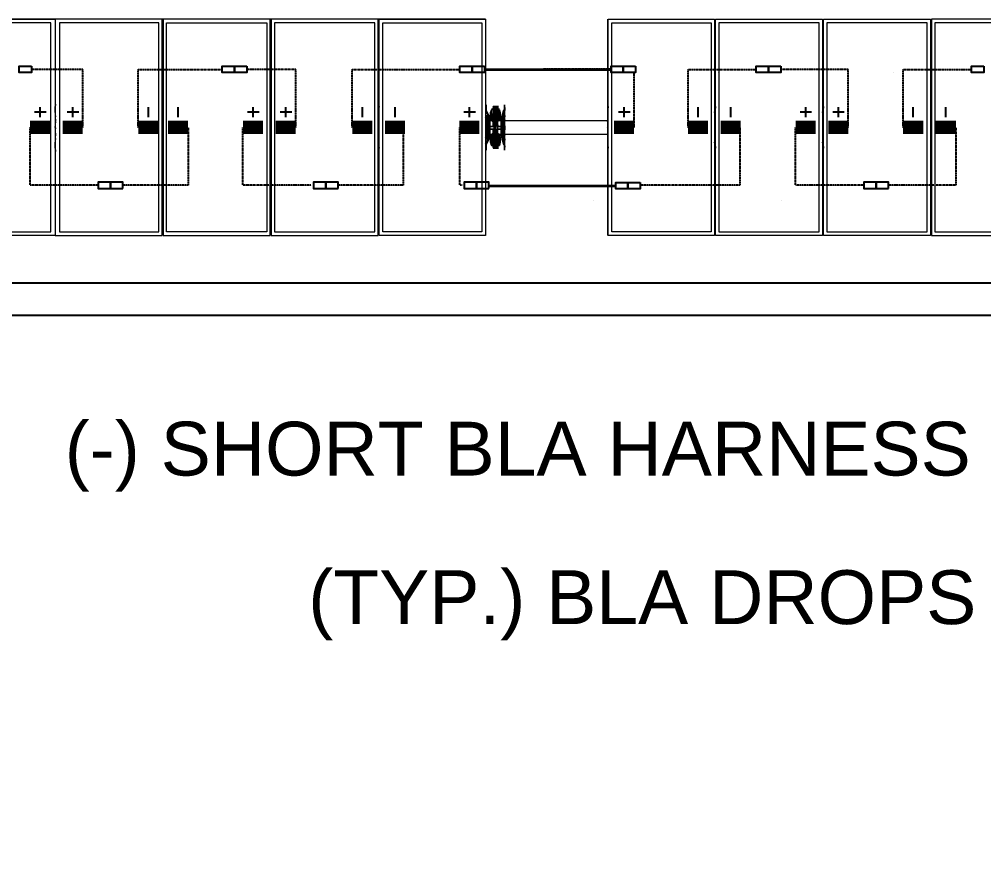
# Model space of a CAD drawing. Header units: feet. Extents: x -327 to 55127, y -297 to 4121.
# Drawn here: x 5637.7 to 5996.3, y 3419.9 to 3738.1 of the extents above; entities that cross this region are included whole.
import ezdxf
from ezdxf import colors
from ezdxf.entities.mleader import LeaderData, LeaderLine
from ezdxf.enums import TextEntityAlignment as Align
from ezdxf.lldxf.tags import DXFTag
from ezdxf.math import Vec2, Vec3

# ---------------------------------------------------------------- set-up
doc = ezdxf.new("R2018")
doc.units = ezdxf.units.FT
doc.header["$MEASUREMENT"] = 0
doc.linetypes.add('HIDDEN', pattern=[0.375, 0.25, -0.125])
for name, color, linetype in [('E-DC HARNESS-NEG', 170, 'DC HARNESS CABLE'), ('E-DC HARNESS-POS', 10, 'DC HARNESS CABLE'), ('E-HARN-COMP', 8, 'Continuous'), ('E-TRNK-CABL-NEG', 6, 'HIDDEN'), ('E-TRUNK-CABLE-POS', 6, 'HIDDEN'), ('G-ANNO-TEXT', 1, 'Continuous'), ('Polarity-Text', 7, 'Continuous')]:
    doc.layers.add(name, color=color, linetype=linetype)
doc.styles.add('NEI-A', font='arial.ttf')
doc.styles.get("Standard").update_dxf_attribs({"font": 'arial.ttf'})
tags = doc.linetypes.add('DC HARNESS CABLE', pattern='A,0.5,-0.2,["DH",Standard,S=0.1,R=0,X=-0.1,Y=-0.05],-0.2', length=0.9).pattern_tags.tags
tags[6] = DXFTag(74, 10)

# ---------------------------------------------------------------- blocks, each defined once
blk = doc.blocks.new('A$C47dfd34d')
at = {"lineweight": 5}
for points in [[(8.1263, 0.4133), (6.0664, 0.4133)], [(8.3597, 0.4133), (8.3597, 0)], [(7.303, 0.235), (7.303, 0.2467), (7.303, 0.2433)], [(7.508, 0.235), (7.5097, 0.2467), (7.5097, 0.2433)], [(7.7147, 0.235), (7.7164, 0.2467), (7.7164, 0.2433)], [(7.9213, 0.2467), (7.9213, 0.2433)], [(7.923, 0.2467), (7.9213, 0.235)], [(8.1297, 0.22), (8.1297, 0.2217), (8.1313, 0.2217), (8.1297, 0.2217), (8.1297, 0.22), (8.1313, 0.2183), (8.1313, 0.22), (8.133, 0.22), (8.133, 0.2217), (8.1313, 0.2217), (8.133, 0.2217), (8.1313, 0.2217), (8.1297, 0.2217), (8.1313, 0.2217), (8.133, 0.2217), (8.133, 0.22), (8.133, 0.2183), (8.133, 0.1933), (8.133, 0.2183), (8.133, 0.22), (8.1313, 0.22), (8.133, 0.22), (8.1313, 0.22), (8.133, 0.22), (8.1313, 0.22), (8.133, 0.22), (8.1313, 0.22), (8.133, 0.22), (8.1313, 0.22), (8.133, 0.22), (8.133, 0.2217), (8.133, 0.225), (8.1347, 0.225), (8.133, 0.2283), (8.133, 0.23), (8.133, 0.2283), (8.1313, 0.2283), (8.133, 0.2283), (8.133, 0.23), (8.128, 0.24), (8.1263, 0.24), (8.128, 0.24), (8.128, 0.2433), (8.128, 0.25), (8.1263, 0.25), (8.128, 0.25), (8.128, 0.2433), (8.128, 0.24), (8.128, 0.2383), (8.1263, 0.2383), (8.1313, 0.2283), (8.133, 0.225), (8.1297, 0.225), (8.1297, 0.2233), (8.1297, 0.2217), (8.1297, 0.2233), (8.128, 0.2233), (8.128, 0.225), (8.128, 0.2233), (8.128, 0.1883), (8.1297, 0.1883), (8.1297, 0.1867), (8.1297, 0.1883), (8.128, 0.1883), (8.1263, 0.1867), (8.128, 0.1883), (8.1297, 0.1883), (8.1297, 0.19), (8.1313, 0.19), (8.133, 0.1917), (8.133, 0.1933), (8.1313, 0.1933), (8.1297, 0.1933), (8.1297, 0.1917), (8.1297, 0.1933), (8.1297, 0.1917), (8.1297, 0.19), (8.1313, 0.19), (8.1297, 0.19), (8.1297, 0.1917), (8.1297, 0.19), (8.1313, 0.19), (8.133, 0.19), (8.133, 0.1883), (8.133, 0.19)], [(8.1263, 0.2433), (8.128, 0.2433), (8.1263, 0.2433)], [(8.1263, 0.2433), (8.128, 0.2433), (8.1263, 0.2433)], [(8.128, 0.24), (8.128, 0.24)], [(8.128, 0.24), (8.128, 0.24)], [(8.1413, 0.2317), (8.138, 0.2317), (8.138, 0.24)], [(8.138, 0.2317), (8.138, 0.24)], [(8.1397, 0.24), (8.1397, 0.24)], [(8.1397, 0.24), (8.1397, 0.24)], [(8.1413, 0.245), (8.143, 0.245), (8.1447, 0.245), (8.143, 0.245), (8.1413, 0.245), (8.143, 0.245), (8.1447, 0.2433), (8.143, 0.245), (8.143, 0.2467), (8.1413, 0.2467), (8.143, 0.2467), (8.1497, 0.2467)], [(8.1463, 0.2433), (8.1463, 0.24), (8.1447, 0.24), (8.1463, 0.24), (8.1463, 0.2433), (8.1447, 0.2433), (8.1463, 0.2433), (8.1447, 0.2433), (8.1463, 0.2433), (8.148, 0.2433), (8.1463, 0.2433), (8.1447, 0.2433), (8.1463, 0.2433), (8.1447, 0.2433), (8.1463, 0.2433), (8.148, 0.2433), (8.1497, 0.2433), (8.148, 0.2433), (8.1497, 0.2433), (8.1497, 0.235), (8.1497, 0.2433), (8.1497, 0.245), (8.1497, 0.2467), (8.1497, 0.245), (8.1497, 0.2467), (8.143, 0.2467), (8.1413, 0.2467), (8.1413, 0.245), (8.143, 0.245), (8.1447, 0.2433), (8.1447, 0.2417), (8.1447, 0.2433), (8.143, 0.245), (8.1413, 0.245), (8.1413, 0.2467), (8.1413, 0.245), (8.1413, 0.2433), (8.1413, 0.235), (8.1413, 0.2433), (8.1413, 0.235), (8.1413, 0.2433)], [(8.143, 0.245), (8.1413, 0.245), (8.1413, 0.2433), (8.143, 0.2433), (8.1413, 0.2433), (8.143, 0.2433), (8.1447, 0.2433), (8.1463, 0.2433), (8.148, 0.2433), (8.1497, 0.2433), (8.148, 0.2433), (8.1497, 0.2433), (8.148, 0.2433), (8.1497, 0.2433), (8.1497, 0.235), (8.1497, 0.2433), (8.148, 0.2433), (8.1463, 0.2433)], [(8.1413, 0.245), (8.1413, 0.245)], [(8.1413, 0.245), (8.1413, 0.245)], [(8.1413, 0.2433), (8.143, 0.2433)], [(8.1413, 0.2417), (8.143, 0.2417)], [(8.143, 0.2433), (8.1447, 0.2433)], [(8.1447, 0.2433), (8.143, 0.2433)], [(8.143, 0.2433), (8.1447, 0.2433)], [(8.143, 0.2433), (8.1447, 0.2433)], [(8.143, 0.2433), (8.1447, 0.2433)], [(8.1497, 0.22), (8.1563, 0.22), (8.1497, 0.22), (8.1513, 0.22), (8.1513, 0.2217), (8.1497, 0.2217), (8.1513, 0.2217), (8.1497, 0.2217), (8.1497, 0.1917), (8.1463, 0.1917), (8.1463, 0.2217), (8.1497, 0.2217), (8.1497, 0.2417), (8.1463, 0.2417), (8.1463, 0.2217), (8.1447, 0.2217), (8.1447, 0.1917), (8.143, 0.1917), (8.143, 0.2217), (8.143, 0.2417), (8.1447, 0.2417), (8.1447, 0.2217), (8.143, 0.2217), (8.143, 0.1917), (8.1447, 0.1917), (8.1447, 0.2217), (8.1463, 0.2217), (8.1463, 0.2417), (8.1497, 0.2417), (8.1497, 0.2217), (8.1463, 0.2217), (8.1463, 0.24), (8.148, 0.24), (8.1463, 0.24), (8.1463, 0.2217), (8.1463, 0.1717), (8.148, 0.1717), (8.1463, 0.1717), (8.1463, 0.1917), (8.1447, 0.1917), (8.1447, 0.1717), (8.143, 0.1717), (8.143, 0.1917), (8.143, 0.1717), (8.1447, 0.1717), (8.1447, 0.1917), (8.1463, 0.1917), (8.1463, 0.1717), (8.1497, 0.1717), (8.1497, 0.1917)], [(8.1447, 0.2433), (8.1463, 0.2433)], [(8.1513, 0.2467), (8.1497, 0.2467), (8.1497, 0.245), (8.148, 0.245), (8.148, 0.2433), (8.1463, 0.2433), (8.1463, 0.2417), (8.1463, 0.2433), (8.148, 0.2433), (8.148, 0.245), (8.1497, 0.245), (8.1497, 0.2467), (8.1497, 0.245), (8.148, 0.245), (8.148, 0.2433)], [(8.1463, 0.2433), (8.148, 0.2433), (8.1463, 0.2433)], [(8.1463, 0.2433), (8.148, 0.2433), (8.1463, 0.2433)], [(8.1463, 0.2417), (8.148, 0.2417)], [(8.1463, 0.2417), (8.148, 0.2417)], [(8.1497, 0.2467), (8.1497, 0.245)], [(8.1497, 0.245), (8.1497, 0.2467)], [(8.1497, 0.245), (8.1497, 0.245)], [(8.1497, 0.245), (8.1497, 0.245)], [(8.1497, 0.245), (8.1497, 0.245)], [(8.1497, 0.245), (8.1497, 0.245)], [(8.1497, 0.2433), (8.1497, 0.2417)], [(8.1497, 0.2433), (8.1497, 0.2417)], [(8.153, 0.23), (8.1547, 0.225), (8.153, 0.225), (8.153, 0.2233), (8.1513, 0.2233), (8.1497, 0.2233), (8.1513, 0.2233), (8.1513, 0.2283), (8.1513, 0.2317), (8.1513, 0.2417), (8.1497, 0.2417)], [(8.1547, 0.2267), (8.1547, 0.225), (8.1563, 0.225), (8.1547, 0.225), (8.1547, 0.235), (8.1547, 0.225), (8.153, 0.225), (8.153, 0.2233), (8.1513, 0.2233), (8.1513, 0.2283), (8.1497, 0.2283), (8.1513, 0.2283), (8.153, 0.2283), (8.153, 0.23), (8.153, 0.2317), (8.153, 0.23), (8.153, 0.2283), (8.1513, 0.2283), (8.1513, 0.2317), (8.1513, 0.2417), (8.1497, 0.2417)], [(8.1547, 0.2267), (8.1547, 0.225), (8.1547, 0.235), (8.153, 0.24), (8.153, 0.2317), (8.1513, 0.2317), (8.153, 0.2317), (8.153, 0.24), (8.1547, 0.235), (8.1547, 0.225), (8.153, 0.23)], [(8.163, 0.2283), (8.1613, 0.225), (8.158, 0.225), (8.1597, 0.2283), (8.158, 0.2283), (8.158, 0.23), (8.1613, 0.24), (8.1613, 0.2383), (8.163, 0.2383), (8.1597, 0.2283), (8.158, 0.2283), (8.1563, 0.225), (8.158, 0.225), (8.1563, 0.225), (8.1563, 0.1883)], [(8.163, 0.25), (8.163, 0.1633)], [(8.163, 0.2433), (8.163, 0.2433)], [(8.163, 0.24), (8.163, 0.24)], [(8.163, 0.24), (8.163, 0.24)], [(8.3597, 0.2467), (8.3597, 0.2433)], [(8.3613, 0.2467), (8.3597, 0.235)], [(8.5647, 0.235), (8.5663, 0.2467), (8.5663, 0.2433)], [(8.7713, 0.235), (8.773, 0.2467), (8.773, 0.2433)], [(8.978, 0.2467), (8.978, 0.2433)], [(8.9796, 0.2467), (8.978, 0.235)], [(7.303, 0.2283), (7.3047, 0.2283)], [(7.303, 0.2217), (7.3047, 0.2217)], [(7.508, 0.2283), (7.5097, 0.2283)], [(7.5097, 0.2217), (7.508, 0.2217)], [(7.7147, 0.2283), (7.7164, 0.2283)], [(7.7164, 0.2217), (7.7147, 0.2217)], [(7.9213, 0.2283), (7.923, 0.2283)], [(7.923, 0.2217), (7.9213, 0.2217)], [(8.133, 0.19), (8.133, 0.1917), (8.133, 0.1933), (8.1313, 0.1933), (8.1297, 0.1933), (8.1297, 0.1917), (8.1297, 0.19), (8.1297, 0.1883), (8.128, 0.1883), (8.128, 0.2233), (8.1297, 0.2233), (8.1297, 0.225), (8.133, 0.225), (8.1313, 0.2283), (8.133, 0.2283), (8.1347, 0.225), (8.133, 0.225), (8.1347, 0.225), (8.1347, 0.1883), (8.133, 0.1883), (8.1347, 0.1883), (8.133, 0.185), (8.1313, 0.185), (8.1263, 0.175), (8.1313, 0.185)], [(8.1297, 0.2217), (8.1297, 0.22)], [(8.1297, 0.2217), (8.1297, 0.22)], [(8.1297, 0.2217), (8.1297, 0.2217)], [(8.1297, 0.2217), (8.1297, 0.2217)], [(8.1313, 0.225), (8.1313, 0.225)], [(8.1313, 0.225), (8.1313, 0.225)], [(8.1313, 0.2217), (8.1313, 0.2217)], [(8.1313, 0.2217), (8.1313, 0.2217)], [(8.133, 0.2217), (8.133, 0.225)], [(8.1347, 0.225), (8.1347, 0.1883), (8.133, 0.1883)], [(8.1347, 0.225), (8.133, 0.225)], [(8.133, 0.225), (8.133, 0.225)], [(8.133, 0.2217), (8.133, 0.2217)], [(8.133, 0.22), (8.133, 0.2217)], [(8.133, 0.2217), (8.133, 0.2217)], [(8.1397, 0.2217), (8.1413, 0.2217), (8.1397, 0.2217), (8.1413, 0.2217), (8.1397, 0.2217), (8.1413, 0.2217), (8.1347, 0.2217)], [(8.1363, 0.235), (8.1363, 0.225)], [(8.1363, 0.235), (8.1363, 0.225)], [(8.138, 0.235), (8.138, 0.235)], [(8.138, 0.235), (8.138, 0.235)], [(8.1413, 0.2317), (8.138, 0.2317)], [(8.1413, 0.22), (8.1397, 0.22), (8.1397, 0.2217), (8.1413, 0.2217)], [(8.1563, 0.2217), (8.1497, 0.2217), (8.1497, 0.1917), (8.1463, 0.1917), (8.1463, 0.1717), (8.1497, 0.1717), (8.1497, 0.1917), (8.1513, 0.1917), (8.153, 0.1917), (8.1563, 0.1917), (8.1497, 0.1917), (8.1513, 0.1917), (8.153, 0.1917), (8.1513, 0.1917)], [(8.1463, 0.1917), (8.1463, 0.2217), (8.1463, 0.1917)], [(8.1513, 0.2233), (8.153, 0.225)], [(8.1513, 0.2233), (8.153, 0.225)], [(8.153, 0.235), (8.153, 0.235)], [(8.153, 0.235), (8.153, 0.235)], [(8.1547, 0.1883), (8.1547, 0.1867), (8.1547, 0.1883), (8.1547, 0.1783), (8.153, 0.1717), (8.1547, 0.1783), (8.1547, 0.1883), (8.1547, 0.1783), (8.1547, 0.1883), (8.1563, 0.1883), (8.158, 0.1883), (8.1563, 0.1883), (8.158, 0.185), (8.1597, 0.185), (8.158, 0.1883), (8.163, 0.1883), (8.163, 0.1867), (8.163, 0.1883), (8.163, 0.1867), (8.163, 0.1883), (8.1613, 0.1883), (8.163, 0.185), (8.1597, 0.185), (8.158, 0.185), (8.158, 0.1833), (8.1613, 0.1733), (8.163, 0.1733), (8.163, 0.175), (8.1597, 0.185), (8.163, 0.185), (8.1613, 0.1883), (8.1613, 0.1867), (8.1613, 0.1883), (8.1613, 0.19), (8.1613, 0.1917), (8.1613, 0.19), (8.1597, 0.19), (8.1613, 0.19), (8.1597, 0.19), (8.1613, 0.19), (8.1613, 0.1917), (8.1597, 0.1917), (8.1613, 0.1917), (8.1597, 0.1917), (8.1613, 0.1917), (8.1597, 0.1917), (8.1613, 0.1917), (8.1597, 0.1917), (8.1613, 0.1917), (8.1597, 0.1917), (8.1613, 0.1917), (8.1597, 0.1917), (8.1613, 0.1917), (8.1597, 0.1917), (8.1613, 0.1917), (8.1597, 0.1917), (8.1613, 0.1917), (8.1597, 0.1917), (8.1613, 0.1917), (8.1613, 0.1933), (8.1613, 0.1917), (8.1613, 0.19), (8.1597, 0.19), (8.158, 0.1917), (8.158, 0.1933), (8.1597, 0.1933), (8.1613, 0.1933), (8.1613, 0.2183), (8.1613, 0.1933), (8.158, 0.1933), (8.158, 0.1917), (8.158, 0.1933), (8.158, 0.2183), (8.1597, 0.2183), (8.1613, 0.2183), (8.1613, 0.22), (8.1613, 0.2217), (8.158, 0.2217), (8.158, 0.22), (8.1597, 0.22), (8.1613, 0.22), (8.1597, 0.22), (8.1613, 0.22), (8.1597, 0.22), (8.1613, 0.22), (8.1597, 0.22), (8.1613, 0.22), (8.163, 0.22), (8.1647, 0.22), (8.163, 0.22), (8.3597, 0.22), (8.3613, 0.22)], [(8.1547, 0.2217), (8.1547, 0.2217)], [(8.158, 0.22), (8.158, 0.2183), (8.158, 0.1933), (8.158, 0.1917), (8.1597, 0.19), (8.158, 0.19), (8.158, 0.1917), (8.158, 0.19), (8.158, 0.1883), (8.1563, 0.1883), (8.1563, 0.225), (8.158, 0.225), (8.1563, 0.225), (8.158, 0.2283), (8.1597, 0.2283), (8.158, 0.225), (8.1613, 0.225), (8.1613, 0.2233), (8.1613, 0.2217), (8.1613, 0.22), (8.1597, 0.2183), (8.1597, 0.22), (8.1613, 0.22)], [(8.1563, 0.225), (8.1563, 0.225)], [(8.1563, 0.225), (8.1563, 0.225)], [(8.158, 0.2283), (8.158, 0.23)], [(8.158, 0.2283), (8.158, 0.23)], [(8.158, 0.225), (8.158, 0.225)], [(8.158, 0.2217), (8.158, 0.2217)], [(8.158, 0.2217), (8.158, 0.2217)], [(8.1597, 0.2217), (8.1597, 0.2217)], [(8.1597, 0.2217), (8.1613, 0.2217), (8.1597, 0.2217)], [(8.1597, 0.2217), (8.1597, 0.2217)], [(8.1613, 0.225), (8.163, 0.2283)], [(8.1613, 0.225), (8.163, 0.225)], [(8.1613, 0.225), (8.163, 0.225)], [(8.1613, 0.225), (8.1613, 0.2233)], [(8.1613, 0.2217), (8.1613, 0.2233)], [(8.1613, 0.2217), (8.1613, 0.2217)], [(8.1613, 0.2217), (8.1613, 0.2217)], [(8.1613, 0.22), (8.1613, 0.2217)], [(8.163, 0.2267), (8.163, 0.225)], [(8.163, 0.2267), (8.163, 0.225)], [(8.3597, 0.2283), (8.3613, 0.2283)], [(8.3613, 0.2217), (8.3597, 0.2217)], [(8.5647, 0.2283), (8.5663, 0.2283)], [(8.5663, 0.2217), (8.5647, 0.2217)], [(8.7713, 0.2283), (8.773, 0.2283)], [(8.773, 0.2217), (8.7713, 0.2217)], [(8.978, 0.2283), (8.9796, 0.2283)], [(8.9796, 0.2217), (8.978, 0.2217)], [(7.303, 0.22), (7.3047, 0.22)], [(7.303, 0.2183), (7.303, 0.2167), (7.3047, 0.2167)], [(7.303, 0.2067), (7.303, 0.2083)], [(7.303, 0.205), (7.3047, 0.205)], [(7.508, 0.22), (7.5097, 0.22)], [(7.5097, 0.2167), (7.508, 0.2167), (7.5097, 0.2183)], [(7.508, 0.2067), (7.5097, 0.2083)], [(7.5097, 0.205), (7.508, 0.205)], [(7.7147, 0.22), (7.7164, 0.22)], [(7.7164, 0.2167), (7.7147, 0.2167), (7.7164, 0.2183)], [(7.7147, 0.2067), (7.7164, 0.2083)], [(7.7164, 0.205), (7.7147, 0.205)], [(7.9213, 0.22), (7.923, 0.22)], [(7.923, 0.2167), (7.9213, 0.2167), (7.923, 0.2183)], [(7.9213, 0.2067), (7.923, 0.2083)], [(7.923, 0.205), (7.9213, 0.205)], [(8.1313, 0.22), (8.1313, 0.2183), (8.1297, 0.22)], [(8.1297, 0.22), (8.1297, 0.22)], [(8.1297, 0.22), (8.1313, 0.22)], [(8.1297, 0.22), (8.1297, 0.22)], [(8.1297, 0.2183), (8.1297, 0.2183)], [(8.1297, 0.2183), (8.1297, 0.2183)], [(8.1313, 0.22), (8.133, 0.22)], [(8.1313, 0.22), (8.133, 0.22)], [(8.1313, 0.22), (8.133, 0.22)], [(8.1313, 0.22), (8.133, 0.22)], [(8.1313, 0.22), (8.133, 0.22)], [(8.1313, 0.22), (8.133, 0.22)], [(8.133, 0.22), (8.1313, 0.22)], [(8.1313, 0.2183), (8.1313, 0.2183)], [(8.1313, 0.2183), (8.1313, 0.2183)], [(8.133, 0.22), (8.133, 0.22)], [(8.133, 0.22), (8.133, 0.22)], [(8.133, 0.2183), (8.133, 0.2183)], [(8.133, 0.2183), (8.133, 0.2183)], [(8.1347, 0.22), (8.1413, 0.22), (8.1347, 0.22), (8.138, 0.22), (8.1397, 0.2183)], [(8.1413, 0.21), (8.143, 0.21)], [(8.1413, 0.21), (8.143, 0.21)], [(8.1413, 0.21), (8.143, 0.21)], [(8.1413, 0.21), (8.143, 0.21)], [(8.1413, 0.21), (8.143, 0.21)], [(8.1413, 0.2033), (8.143, 0.2033)], [(8.1497, 0.21), (8.1513, 0.21)], [(8.1497, 0.21), (8.1513, 0.21)], [(8.1497, 0.21), (8.1513, 0.21)], [(8.1497, 0.21), (8.1513, 0.21)], [(8.1497, 0.2083), (8.1497, 0.21)], [(8.1497, 0.21), (8.1513, 0.21)], [(8.1497, 0.21), (8.1497, 0.2083)], [(8.1497, 0.21), (8.1513, 0.21)], [(8.1497, 0.21), (8.1513, 0.21)], [(8.1497, 0.21), (8.1513, 0.21)], [(8.1497, 0.2033), (8.1497, 0.2), (8.1497, 0.1783), (8.1513, 0.1783), (8.1497, 0.1783), (8.1497, 0.2), (8.1497, 0.2033), (8.1497, 0.2), (8.1497, 0.2017), (8.1497, 0.2), (8.1497, 0.2033), (8.1563, 0.2033), (8.1497, 0.2033), (8.1513, 0.2033), (8.1497, 0.2033), (8.1513, 0.2033), (8.1497, 0.2033), (8.1513, 0.2033), (8.1497, 0.2033), (8.1513, 0.2033), (8.1497, 0.2033), (8.1513, 0.2033), (8.1497, 0.2033), (8.1513, 0.2033), (8.1497, 0.2033), (8.1513, 0.2033), (8.1497, 0.2033), (8.1497, 0.1767), (8.1513, 0.1767), (8.1497, 0.1767), (8.1497, 0.2033), (8.1513, 0.2033)], [(8.1563, 0.22), (8.153, 0.22), (8.1513, 0.2183)], [(8.1547, 0.2183), (8.1547, 0.2183)], [(8.1547, 0.2183), (8.1547, 0.2183)], [(8.1563, 0.205), (8.158, 0.205)], [(8.158, 0.22), (8.158, 0.22)], [(8.158, 0.22), (8.158, 0.22)], [(8.158, 0.2183), (8.158, 0.2183)], [(8.158, 0.2183), (8.158, 0.2183)], [(8.1597, 0.22), (8.1613, 0.22)], [(8.1597, 0.22), (8.1613, 0.22)], [(8.1597, 0.22), (8.1613, 0.22)], [(8.1597, 0.22), (8.1613, 0.22)], [(8.1597, 0.22), (8.1613, 0.22)], [(8.1597, 0.22), (8.1613, 0.22)], [(8.1597, 0.22), (8.1613, 0.22)], [(8.1597, 0.22), (8.1613, 0.22)], [(8.1597, 0.22), (8.1613, 0.22)], [(8.1597, 0.2183), (8.1597, 0.2183)], [(8.1597, 0.2183), (8.1597, 0.2183)], [(8.1613, 0.22), (8.1613, 0.22)], [(8.1613, 0.22), (8.1613, 0.22)], [(8.1613, 0.2183), (8.1613, 0.2183)], [(8.1613, 0.2183), (8.1613, 0.2183)], [(8.3613, 0.2167), (8.3597, 0.2167), (8.3613, 0.2183)], [(8.3597, 0.2067), (8.3613, 0.2083)], [(8.3613, 0.205), (8.3597, 0.205)], [(8.5647, 0.22), (8.5663, 0.22)], [(8.5663, 0.2167), (8.5647, 0.2167), (8.5663, 0.2183)], [(8.5647, 0.2067), (8.5663, 0.2083)], [(8.5663, 0.205), (8.5647, 0.205)], [(8.7713, 0.22), (8.773, 0.22)], [(8.773, 0.2167), (8.7713, 0.2167), (8.773, 0.2183)], [(8.7713, 0.2067), (8.773, 0.2083)], [(8.773, 0.205), (8.7713, 0.205)], [(8.978, 0.22), (8.9796, 0.22)], [(8.9796, 0.2167), (8.978, 0.2167), (8.9796, 0.2183)], [(8.978, 0.2067), (8.9796, 0.2083)], [(8.9796, 0.205), (8.978, 0.205)], [(7.303, 0.195), (7.3047, 0.195)], [(7.303, 0.1933), (7.3047, 0.1933)], [(7.303, 0.1917), (7.3047, 0.1917)], [(7.303, 0.185), (7.3047, 0.185)], [(7.508, 0.195), (7.5097, 0.195)], [(7.5097, 0.1933), (7.508, 0.1933)], [(7.508, 0.1917), (7.5097, 0.1917)], [(7.5097, 0.185), (7.508, 0.185)], [(7.7147, 0.195), (7.7164, 0.195)], [(7.7164, 0.1933), (7.7147, 0.1933)], [(7.7147, 0.1917), (7.7164, 0.1917)], [(7.7164, 0.185), (7.7147, 0.185)], [(7.9213, 0.195), (7.923, 0.195)], [(7.923, 0.1933), (7.9213, 0.1933)], [(7.9213, 0.1917), (7.923, 0.1917)], [(7.923, 0.185), (7.9213, 0.185)], [(8.128, 0.185), (8.1297, 0.1883), (8.133, 0.1883), (8.1313, 0.185)], [(8.1313, 0.185), (8.128, 0.185)], [(8.1297, 0.1933), (8.1297, 0.1933)], [(8.1313, 0.1933), (8.1297, 0.1933)], [(8.1297, 0.1933), (8.1297, 0.1933)], [(8.1313, 0.1933), (8.1297, 0.1933)], [(8.1297, 0.1917), (8.1297, 0.1917)], [(8.1297, 0.1917), (8.1297, 0.1917)], [(8.1297, 0.19), (8.1297, 0.19)], [(8.1297, 0.19), (8.1297, 0.19)], [(8.133, 0.1917), (8.133, 0.1933), (8.1313, 0.1933)], [(8.1313, 0.1933), (8.1313, 0.1933)], [(8.133, 0.1917), (8.133, 0.1933), (8.1313, 0.1933)], [(8.1313, 0.1933), (8.1313, 0.1933)], [(8.1313, 0.19), (8.1313, 0.19)], [(8.1313, 0.19), (8.1313, 0.19)], [(8.1313, 0.1883), (8.1313, 0.1883)], [(8.1313, 0.1883), (8.1313, 0.1883)], [(8.133, 0.185), (8.1313, 0.185)], [(8.133, 0.1933), (8.133, 0.1933)], [(8.133, 0.1933), (8.133, 0.1933)], [(8.133, 0.1917), (8.133, 0.1917)], [(8.133, 0.1917), (8.133, 0.1917)], [(8.133, 0.19), (8.133, 0.19)], [(8.133, 0.19), (8.133, 0.19)], [(8.133, 0.1883), (8.133, 0.1883)], [(8.133, 0.185), (8.1347, 0.1883), (8.133, 0.1883)], [(8.133, 0.1883), (8.133, 0.1883)], [(8.133, 0.185), (8.133, 0.1833)], [(8.133, 0.185), (8.133, 0.1833)], [(8.138, 0.1917), (8.1347, 0.1917), (8.1413, 0.1917), (8.1397, 0.1917), (8.1413, 0.1917), (8.1397, 0.1917), (8.1413, 0.1917), (8.1397, 0.1917), (8.1413, 0.1917), (8.1397, 0.1917), (8.1413, 0.1917)], [(8.138, 0.1883), (8.1397, 0.19), (8.1397, 0.1883), (8.138, 0.1883), (8.138, 0.1867), (8.138, 0.1833), (8.138, 0.1867), (8.138, 0.1883), (8.1363, 0.1883), (8.1363, 0.1783), (8.1363, 0.1883), (8.138, 0.1883), (8.1397, 0.19), (8.138, 0.1883), (8.1397, 0.19), (8.138, 0.1883), (8.1397, 0.19), (8.1397, 0.1883), (8.1413, 0.1883), (8.1397, 0.1883), (8.1413, 0.185), (8.1397, 0.185), (8.1397, 0.1833), (8.138, 0.1833), (8.1397, 0.1833), (8.1397, 0.185), (8.1413, 0.185), (8.143, 0.185), (8.1413, 0.185), (8.1397, 0.1883), (8.138, 0.1883), (8.138, 0.1867), (8.138, 0.1883), (8.1363, 0.1883), (8.1363, 0.1783), (8.138, 0.1717), (8.1363, 0.1783), (8.1363, 0.1883)], [(8.138, 0.1933), (8.1397, 0.195)], [(8.1513, 0.195), (8.153, 0.1933)], [(8.1597, 0.19), (8.158, 0.19), (8.158, 0.1883), (8.1563, 0.1883), (8.158, 0.185), (8.158, 0.1833), (8.158, 0.185), (8.1597, 0.185), (8.163, 0.175), (8.163, 0.1733), (8.1613, 0.1733), (8.158, 0.1833), (8.158, 0.185), (8.1597, 0.185), (8.158, 0.1883), (8.1613, 0.1883), (8.1613, 0.19)], [(8.1563, 0.1883), (8.1563, 0.1883)], [(8.1563, 0.1883), (8.1563, 0.1883)], [(8.158, 0.1933), (8.158, 0.1933)], [(8.158, 0.1933), (8.158, 0.1933)], [(8.158, 0.1917), (8.158, 0.1917)], [(8.158, 0.1917), (8.158, 0.1917)], [(8.158, 0.19), (8.158, 0.19)], [(8.158, 0.19), (8.158, 0.19)], [(8.158, 0.1883), (8.158, 0.1883)], [(8.158, 0.1883), (8.158, 0.1883)], [(8.1597, 0.1933), (8.1597, 0.1933)], [(8.1613, 0.1933), (8.1597, 0.1933)], [(8.1597, 0.1933), (8.1597, 0.1933)], [(8.1597, 0.19), (8.1597, 0.19)], [(8.1597, 0.19), (8.1597, 0.19)], [(8.1613, 0.1933), (8.1613, 0.1933)], [(8.1613, 0.1933), (8.1613, 0.1933)], [(8.1613, 0.1917), (8.1613, 0.1917)], [(8.1613, 0.1917), (8.1613, 0.1917)], [(8.1613, 0.19), (8.1613, 0.19)], [(8.1613, 0.19), (8.1613, 0.19)], [(8.3613, 0.1933), (8.3597, 0.1933), (8.163, 0.1933)], [(8.3597, 0.195), (8.3613, 0.195)], [(8.3597, 0.1917), (8.3613, 0.1917)], [(8.3613, 0.185), (8.3597, 0.185)], [(8.5647, 0.195), (8.5663, 0.195)], [(8.5663, 0.1933), (8.5647, 0.1933)], [(8.5647, 0.1917), (8.5663, 0.1917)], [(8.5663, 0.185), (8.5647, 0.185)], [(8.7713, 0.195), (8.773, 0.195)], [(8.773, 0.1933), (8.7713, 0.1933)], [(8.7713, 0.1917), (8.773, 0.1917)], [(8.773, 0.185), (8.7713, 0.185)], [(8.978, 0.195), (8.9796, 0.195)], [(8.9796, 0.1933), (8.978, 0.1933)], [(8.978, 0.1917), (8.9796, 0.1917)], [(8.9796, 0.185), (8.978, 0.185)], [(7.303, 0.17), (7.303, 0.1667), (7.303, 0.1783)], [(7.303, 0.1667), (7.303, 0.1667)], [(7.5097, 0.17), (7.5097, 0.1667), (7.508, 0.1783)], [(7.5097, 0.1667), (7.5097, 0.1667)], [(7.7164, 0.17), (7.7164, 0.1667), (7.7147, 0.1783)], [(7.7164, 0.1667), (7.7164, 0.1667)], [(7.9213, 0.1783), (7.923, 0.1667)], [(7.9213, 0.17), (7.9213, 0.1667)], [(7.9213, 0.1667), (7.9213, 0.1667)], [(8.1263, 0.1817), (8.128, 0.1683)], [(8.1263, 0.17), (8.128, 0.17), (8.1263, 0.17)], [(8.1263, 0.17), (8.128, 0.17), (8.1263, 0.17)], [(8.128, 0.1733), (8.128, 0.1733)], [(8.128, 0.1733), (8.128, 0.1733)], [(8.128, 0.17), (8.128, 0.17)], [(8.128, 0.1667), (8.128, 0.1683), (8.128, 0.17)], [(8.128, 0.1667), (8.128, 0.1667)], [(8.138, 0.1783), (8.138, 0.1783)], [(8.138, 0.1783), (8.138, 0.1783)], [(8.1397, 0.1717), (8.1397, 0.1717)], [(8.1397, 0.1717), (8.1397, 0.1717)], [(8.1463, 0.1683), (8.1447, 0.1683), (8.1463, 0.1683), (8.1447, 0.1683), (8.143, 0.1683), (8.1447, 0.1683), (8.143, 0.1683), (8.1447, 0.1683), (8.143, 0.1683), (8.1413, 0.1683), (8.1413, 0.1667), (8.143, 0.1683), (8.1447, 0.1683), (8.1447, 0.1717), (8.1463, 0.1717), (8.1463, 0.1683), (8.148, 0.1683), (8.1497, 0.1683), (8.148, 0.1683), (8.1497, 0.1667), (8.1513, 0.1667), (8.1497, 0.1667), (8.148, 0.1683), (8.1497, 0.1667), (8.1497, 0.1683), (8.1497, 0.17), (8.148, 0.17), (8.1497, 0.17), (8.1513, 0.17), (8.1497, 0.17), (8.1497, 0.1683), (8.1513, 0.1683), (8.1497, 0.1683), (8.1497, 0.1717), (8.1513, 0.1717), (8.153, 0.1717), (8.153, 0.18), (8.153, 0.1817), (8.153, 0.18), (8.1513, 0.18), (8.1513, 0.1717), (8.1497, 0.1717), (8.1497, 0.1683), (8.1497, 0.1667), (8.148, 0.1667), (8.1497, 0.1667), (8.148, 0.1683), (8.1463, 0.1683), (8.1447, 0.1683)], [(8.1413, 0.1667), (8.1413, 0.1667)], [(8.1413, 0.1667), (8.143, 0.1667)], [(8.143, 0.1667), (8.1413, 0.1667)], [(8.1413, 0.1667), (8.1413, 0.1667)], [(8.143, 0.17), (8.1447, 0.17)], [(8.143, 0.17), (8.1447, 0.17)], [(8.1447, 0.17), (8.1463, 0.17)], [(8.1447, 0.17), (8.1463, 0.17)], [(8.1447, 0.17), (8.1463, 0.17)], [(8.1447, 0.17), (8.1463, 0.17)], [(8.1463, 0.17), (8.148, 0.17)], [(8.1463, 0.17), (8.148, 0.17)], [(8.1497, 0.1683), (8.1497, 0.1683)], [(8.1497, 0.1683), (8.1497, 0.1683)], [(8.1497, 0.1667), (8.1497, 0.1667)], [(8.1497, 0.1667), (8.1513, 0.1667)], [(8.1497, 0.1667), (8.1497, 0.1667)], [(8.1497, 0.1667), (8.1513, 0.1667)], [(8.153, 0.1783), (8.153, 0.1783)], [(8.153, 0.1783), (8.153, 0.1783)], [(8.153, 0.1717), (8.153, 0.1717)], [(8.163, 0.1733), (8.163, 0.1733)], [(8.163, 0.1733), (8.163, 0.1733)], [(8.163, 0.17), (8.163, 0.17)], [(8.3597, 0.1783), (8.3613, 0.1667)], [(8.3597, 0.17), (8.3597, 0.1667)], [(8.3597, 0.1667), (8.3597, 0.1667)], [(8.5663, 0.17), (8.5663, 0.1667), (8.5647, 0.1783)], [(8.5663, 0.1667), (8.5663, 0.1667)], [(8.773, 0.17), (8.773, 0.1667), (8.7713, 0.1783)], [(8.773, 0.1667), (8.773, 0.1667)], [(8.978, 0.1783), (8.9796, 0.1667)], [(8.978, 0.17), (8.978, 0.1667)], [(8.978, 0.1667), (8.978, 0.1667)], [(7.303, 0.1633), (7.3047, 0.1633)], [(7.303, 0.1617), (7.3047, 0.1617)], [(7.508, 0.1633), (7.5097, 0.1633)], [(7.508, 0.1617), (7.5097, 0.1617)], [(7.7147, 0.1633), (7.7164, 0.1633)], [(7.7147, 0.1617), (7.7164, 0.1617)], [(7.9213, 0.1633), (7.923, 0.1633)], [(7.9213, 0.1617), (7.923, 0.1617)], [(8.3597, 0.1633), (8.3613, 0.1633)], [(8.3597, 0.1617), (8.3613, 0.1617)], [(8.5647, 0.1633), (8.5663, 0.1633)], [(8.5647, 0.1617), (8.5663, 0.1617)], [(8.7713, 0.1633), (8.773, 0.1633)], [(8.7713, 0.1617), (8.773, 0.1617)], [(8.978, 0.1633), (8.9796, 0.1633)], [(8.978, 0.1617), (8.9796, 0.1617)]]:
    blk.add_lwpolyline(points, dxfattribs=at)
for points in [[(7.098, 0.4133), (7.303, 0.4133), (7.303, 0), (7.098, 0)], [(7.1047, 0.4067), (7.1047, 0.0067), (7.2947, 0.0067), (7.2947, 0.4067)], [(7.303, 0), (7.508, 0), (7.508, 0.4133), (7.303, 0.4133)], [(7.3114, 0.0067), (7.5014, 0.0067), (7.5014, 0.4067), (7.3114, 0.4067)], [(7.5097, 0.4133), (7.5097, 0), (7.7147, 0), (7.7147, 0.4133)], [(7.708, 0.4067), (7.708, 0.0067), (7.5164, 0.0067), (7.5164, 0.4067)], [(7.9213, 0.4133), (7.7164, 0.4133), (7.7164, 0), (7.9213, 0)], [(7.723, 0.0067), (7.9147, 0.0067), (7.9147, 0.4067), (7.723, 0.4067)], [(7.923, 0), (7.923, 0.4133), (8.1263, 0.4133), (8.1263, 0)], [(7.9297, 0.0067), (7.9297, 0.4067), (8.1197, 0.4067), (8.1197, 0.0067)], [(8.5647, 0.4133), (8.5647, 0), (8.3613, 0), (8.3613, 0.4133)], [(8.368, 0.4067), (8.558, 0.4067), (8.558, 0.0067), (8.368, 0.0067)], [(8.5663, 0.4133), (8.7713, 0.4133), (8.7713, 0), (8.5663, 0)], [(8.573, 0.4067), (8.573, 0.0067), (8.7646, 0.0067), (8.7646, 0.4067)], [(8.773, 0.4133), (8.978, 0.4133), (8.978, 0), (8.773, 0)], [(8.7796, 0.4067), (8.7796, 0.0067), (8.9713, 0.0067), (8.9713, 0.4067)], [(8.9796, 0), (9.1846, 0), (9.1846, 0.4133), (8.9796, 0.4133)], [(8.9863, 0.0067), (9.1763, 0.0067), (9.1763, 0.4067), (8.9863, 0.4067)], [(7.3047, 0.25), (7.303, 0.25)], [(7.5097, 0.25), (7.508, 0.25)], [(7.7164, 0.25), (7.7147, 0.25)], [(7.923, 0.25), (7.9213, 0.25)], [(8.1263, 0.2267), (8.128, 0.225), (8.1297, 0.225), (8.128, 0.2283), (8.1313, 0.2283), (8.133, 0.2283), (8.133, 0.23), (8.128, 0.24), (8.128, 0.2383), (8.1263, 0.2383), (8.1313, 0.2283), (8.128, 0.2283), (8.1297, 0.225), (8.128, 0.225)], [(8.138, 0.24), (8.1363, 0.235), (8.1363, 0.225), (8.138, 0.225), (8.138, 0.2267), (8.138, 0.225), (8.1363, 0.225), (8.1363, 0.235)], [(8.1413, 0.2317), (8.1413, 0.2417), (8.138, 0.2417), (8.1413, 0.2417), (8.1413, 0.2317), (8.143, 0.2317)], [(8.143, 0.245), (8.143, 0.2467), (8.1413, 0.2467), (8.1413, 0.245)], [(8.143, 0.2433), (8.1413, 0.2433), (8.143, 0.2433), (8.1447, 0.2433), (8.143, 0.2433), (8.143, 0.2417)], [(8.1447, 0.2433), (8.143, 0.2433)], [(8.1447, 0.2417), (8.1447, 0.2217), (8.143, 0.2217), (8.143, 0.2417)], [(8.148, 0.245), (8.148, 0.2433), (8.1497, 0.2433), (8.1513, 0.2433), (8.1497, 0.2433), (8.1513, 0.2433), (8.1497, 0.2433), (8.1513, 0.2433), (8.1497, 0.2433), (8.1497, 0.245), (8.1513, 0.245), (8.1497, 0.245)], [(8.153, 0.2417), (8.1513, 0.2417)], [(8.163, 0.2283), (8.163, 0.23), (8.163, 0.2283), (8.1647, 0.2283), (8.163, 0.2283), (8.1597, 0.2283), (8.158, 0.2283), (8.158, 0.23), (8.1613, 0.24), (8.1613, 0.2383), (8.163, 0.2383), (8.1597, 0.2283)], [(8.1647, 0.2433), (8.163, 0.2433), (8.163, 0.24), (8.1647, 0.24), (8.163, 0.24), (8.163, 0.2433), (8.163, 0.25), (8.163, 0.2433)], [(8.3613, 0.25), (8.3597, 0.25)], [(8.5663, 0.25), (8.5647, 0.25)], [(8.773, 0.25), (8.7713, 0.25)], [(8.9796, 0.25), (8.978, 0.25)], [(8.128, 0.2283), (8.1263, 0.2283), (8.128, 0.2283), (8.128, 0.23)], [(8.1313, 0.2217), (8.1297, 0.22), (8.1313, 0.2183), (8.133, 0.22)], [(8.1313, 0.2217), (8.1297, 0.22), (8.1313, 0.2183), (8.133, 0.22)], [(8.1413, 0.2233), (8.1397, 0.2233), (8.138, 0.225), (8.1397, 0.2233), (8.138, 0.225), (8.1363, 0.225), (8.138, 0.225), (8.1397, 0.2233), (8.1397, 0.225), (8.1397, 0.2233)], [(8.143, 0.2283), (8.1413, 0.2283), (8.1397, 0.2233), (8.138, 0.2233), (8.138, 0.23), (8.138, 0.2233), (8.1397, 0.2233), (8.1413, 0.2283), (8.138, 0.2283), (8.138, 0.23), (8.138, 0.2317), (8.138, 0.23), (8.138, 0.2283), (8.1413, 0.2283)], [(8.1397, 0.2233), (8.138, 0.225)], [(8.1397, 0.2317), (8.1397, 0.2283)], [(8.143, 0.2117), (8.1413, 0.2117), (8.1413, 0.2367), (8.143, 0.2367), (8.1413, 0.2367), (8.1413, 0.2117)], [(8.1413, 0.2117), (8.1413, 0.2083), (8.1413, 0.21), (8.143, 0.21), (8.1413, 0.21), (8.1413, 0.2083), (8.1413, 0.2117), (8.1413, 0.21), (8.1413, 0.2117), (8.1413, 0.235), (8.143, 0.235), (8.1413, 0.235), (8.1413, 0.2117), (8.1413, 0.21)], [(8.1513, 0.2367), (8.1497, 0.2367), (8.1497, 0.2117), (8.1497, 0.2083), (8.1497, 0.2117), (8.1497, 0.21), (8.1497, 0.2117), (8.1497, 0.235), (8.1513, 0.235), (8.1497, 0.235), (8.1497, 0.2117), (8.1497, 0.21), (8.1497, 0.2117), (8.1497, 0.2367)], [(8.1513, 0.2317), (8.1497, 0.2317)], [(8.153, 0.225), (8.1513, 0.2233), (8.1513, 0.225), (8.1513, 0.2233), (8.153, 0.225), (8.1513, 0.2233)], [(8.153, 0.2217), (8.1513, 0.2217)], [(8.153, 0.2217), (8.1513, 0.2217)], [(8.158, 0.2217), (8.158, 0.225), (8.158, 0.2217), (8.158, 0.22), (8.158, 0.2217), (8.1597, 0.2217)], [(8.1597, 0.2217), (8.158, 0.22), (8.1597, 0.2183), (8.1613, 0.22)], [(8.1613, 0.2183), (8.1613, 0.22), (8.1613, 0.2217), (8.1597, 0.2217), (8.158, 0.2217), (8.158, 0.22), (8.1597, 0.22), (8.158, 0.22), (8.158, 0.2183), (8.1597, 0.2183)], [(8.1597, 0.2217), (8.158, 0.22), (8.1597, 0.2183), (8.1613, 0.22)], [(8.1613, 0.1883), (8.163, 0.1883), (8.163, 0.2233), (8.163, 0.225), (8.163, 0.2233), (8.1613, 0.2233), (8.163, 0.2233), (8.163, 0.1883)], [(8.1263, 0.22), (8.128, 0.22)], [(8.1263, 0.2083), (8.128, 0.2083)], [(8.1263, 0.2083), (8.128, 0.2083)], [(8.128, 0.205), (8.1263, 0.205)], [(8.128, 0.2033), (8.1263, 0.2033)], [(8.1297, 0.1933), (8.1297, 0.2183), (8.1297, 0.22), (8.1297, 0.2183), (8.1313, 0.2183), (8.1297, 0.2183)], [(8.133, 0.22), (8.1313, 0.22)], [(8.133, 0.2183), (8.1313, 0.2183)], [(8.1347, 0.2083), (8.143, 0.2083), (8.1347, 0.2083), (8.1347, 0.205)], [(8.143, 0.2033), (8.1347, 0.2033), (8.143, 0.2033), (8.1413, 0.2033), (8.1413, 0.2), (8.1413, 0.2033), (8.143, 0.2033), (8.1413, 0.2033), (8.143, 0.2033), (8.1413, 0.2033)], [(8.1413, 0.21), (8.1413, 0.2083), (8.1413, 0.21), (8.143, 0.21)], [(8.143, 0.21), (8.1413, 0.21)], [(8.143, 0.2033), (8.1413, 0.2033), (8.143, 0.2033), (8.1413, 0.2033), (8.143, 0.2033), (8.1413, 0.2033), (8.1413, 0.2), (8.1413, 0.2033), (8.1413, 0.2017), (8.1413, 0.2), (8.1413, 0.1783), (8.143, 0.1783), (8.1413, 0.1783), (8.1413, 0.2), (8.1413, 0.2017), (8.1413, 0.2033)], [(8.1497, 0.2083), (8.1497, 0.21), (8.1513, 0.21), (8.1497, 0.21)], [(8.1563, 0.205), (8.1563, 0.2083), (8.1497, 0.2083), (8.1563, 0.2083), (8.158, 0.2083), (8.1563, 0.2083)], [(8.1597, 0.22), (8.1613, 0.22), (8.1597, 0.2183)], [(8.1647, 0.2083), (8.163, 0.2083)], [(8.1647, 0.2083), (8.163, 0.2083)], [(8.1647, 0.205), (8.163, 0.205)], [(8.1647, 0.2033), (8.163, 0.2033)], [(8.128, 0.1933), (8.1263, 0.1933)], [(8.1313, 0.185), (8.133, 0.1833), (8.128, 0.1733), (8.128, 0.175), (8.1263, 0.175), (8.128, 0.175), (8.128, 0.1733), (8.133, 0.1833), (8.1313, 0.185), (8.133, 0.1883), (8.1297, 0.1883), (8.128, 0.1883), (8.1297, 0.1883), (8.128, 0.185)], [(8.1263, 0.1833), (8.128, 0.1833), (8.128, 0.185), (8.128, 0.1833)], [(8.128, 0.1883), (8.128, 0.1867)], [(8.1313, 0.1933), (8.1297, 0.1917), (8.1313, 0.19), (8.133, 0.1917)], [(8.1313, 0.1933), (8.1297, 0.1917), (8.1313, 0.19), (8.133, 0.1917)], [(8.1313, 0.19), (8.133, 0.19), (8.133, 0.1917), (8.1313, 0.1917), (8.133, 0.1917), (8.1313, 0.1917), (8.133, 0.1917), (8.1313, 0.1917), (8.133, 0.1917), (8.1313, 0.1917), (8.133, 0.1917), (8.1313, 0.1917), (8.133, 0.1917), (8.1313, 0.1917), (8.133, 0.1917), (8.1313, 0.1917), (8.133, 0.1917), (8.1313, 0.1917), (8.133, 0.1917), (8.1313, 0.1917), (8.133, 0.1917)], [(8.1413, 0.1933), (8.1347, 0.1933)], [(8.143, 0.2017), (8.1413, 0.2017), (8.1413, 0.1767), (8.143, 0.1767), (8.1413, 0.1767), (8.1413, 0.2017)], [(8.1563, 0.1933), (8.1497, 0.1933)], [(8.1513, 0.1917), (8.1497, 0.1917)], [(8.1513, 0.19), (8.153, 0.1883), (8.1513, 0.19), (8.153, 0.1883), (8.1513, 0.19), (8.153, 0.1883), (8.1513, 0.19), (8.1513, 0.1883), (8.1497, 0.1883), (8.1513, 0.1883)], [(8.1513, 0.185), (8.1497, 0.185), (8.1513, 0.185), (8.153, 0.185), (8.153, 0.1833), (8.1547, 0.1867), (8.153, 0.1883), (8.1513, 0.1883)], [(8.153, 0.1833), (8.1547, 0.1867), (8.153, 0.1883), (8.1513, 0.1883), (8.1513, 0.185), (8.153, 0.185)], [(8.1613, 0.1933), (8.1613, 0.1917), (8.1613, 0.1933), (8.1597, 0.1933), (8.158, 0.1933), (8.1597, 0.1933)], [(8.1597, 0.1933), (8.158, 0.1917), (8.1597, 0.19), (8.1613, 0.1917)], [(8.1597, 0.1933), (8.158, 0.1917), (8.1597, 0.19), (8.1613, 0.1917)], [(8.1647, 0.1933), (8.163, 0.1933)], [(8.163, 0.1833), (8.163, 0.185), (8.163, 0.1833), (8.1647, 0.1833)], [(8.1263, 0.1733), (8.128, 0.1733), (8.128, 0.1717), (8.128, 0.17), (8.128, 0.1633), (8.1263, 0.1633), (8.128, 0.1633), (8.128, 0.17), (8.128, 0.1717), (8.128, 0.1733)], [(8.138, 0.1817), (8.138, 0.18), (8.138, 0.1717), (8.1413, 0.1717), (8.1413, 0.18), (8.138, 0.18)], [(8.138, 0.1717), (8.138, 0.18), (8.1413, 0.18), (8.1413, 0.1717)], [(8.1397, 0.1833), (8.1397, 0.18)], [(8.143, 0.18), (8.1413, 0.18)], [(8.1413, 0.1783), (8.1413, 0.1683)], [(8.1413, 0.1783), (8.1413, 0.1683)], [(8.143, 0.1717), (8.1413, 0.1717), (8.143, 0.1717), (8.143, 0.17), (8.1413, 0.1683), (8.1413, 0.17), (8.143, 0.17), (8.1447, 0.17), (8.143, 0.17), (8.1413, 0.17), (8.1413, 0.1683), (8.1413, 0.1667), (8.143, 0.1683), (8.1447, 0.1683), (8.1447, 0.1717), (8.1463, 0.1717), (8.1463, 0.17), (8.148, 0.17), (8.1463, 0.17), (8.1447, 0.17), (8.1463, 0.17), (8.148, 0.17), (8.1463, 0.17), (8.148, 0.17), (8.1463, 0.17), (8.1463, 0.1717), (8.1463, 0.1683), (8.148, 0.1683), (8.1497, 0.1683), (8.148, 0.1683), (8.1463, 0.1683), (8.1447, 0.1683), (8.143, 0.1683), (8.1413, 0.1683), (8.143, 0.17)], [(8.143, 0.17), (8.1413, 0.17), (8.143, 0.17), (8.1413, 0.17), (8.143, 0.17), (8.1447, 0.17)], [(8.143, 0.1683), (8.1413, 0.1667), (8.143, 0.1667), (8.1413, 0.1667)], [(8.1447, 0.1667), (8.143, 0.1667), (8.148, 0.1667), (8.143, 0.1667)], [(8.1497, 0.1683), (8.148, 0.1683), (8.1497, 0.1683), (8.1497, 0.1783)], [(8.1497, 0.1683), (8.148, 0.1683), (8.1497, 0.1683), (8.1497, 0.1783)], [(8.1497, 0.17), (8.148, 0.17)], [(8.1497, 0.1667), (8.148, 0.1667)], [(8.1497, 0.18), (8.1513, 0.18), (8.1513, 0.1833), (8.1513, 0.18)], [(8.153, 0.1717), (8.1513, 0.1717), (8.1513, 0.18), (8.153, 0.18)], [(8.163, 0.1733), (8.163, 0.1717), (8.163, 0.17), (8.163, 0.1633), (8.163, 0.1717)], [(8.1647, 0.17), (8.163, 0.17)]]:
    blk.add_lwpolyline(points, close=True, dxfattribs=at)
blk = doc.blocks.new('DETAIL_TITLE')
at = {"style": 'NEI-A', "flags": 8}
blk.add_attdef('#', text='', height=0.2, dxfattribs=at).set_placement((0.5922, -0.5109), align=Align.MIDDLE_CENTER)
at = {"lineweight": 30, "flags": 104}
blk.add_attdef('DETAIL_TITLE', text='', height=0.2, dxfattribs=at).set_placement((0.9099, -0.5251), align=Align.BOTTOM_LEFT)
at = {"style": 'NEI-A'}
for tag, p in [('SCALE:', (0.9386, -0.7379)), ('1"_=_', (1.5474, -0.7379))]:
    blk.add_attdef(tag, text='', height=0.1, dxfattribs=at).set_placement(p, align=Align.BOTTOM_LEFT)

msp = doc.modelspace()

# ---------------------------------------------------------------- linework, layer by layer
at = {"color": 142}
for points in [[(5897.49, 3718.31), (5897.49, 3718.31)], [(5962.82, 3718.31), (5962.82, 3718.31)], [(5851.38, 3670.65), (5851.38, 3670.65)], [(5921.09, 3670.65), (5921.09, 3670.65)]]:
    msp.add_lwpolyline(points, dxfattribs=at)
at = {"layer": 'E-DC HARNESS-NEG', "ltscale": 0.5}
for points in [[(5525.51, 3628.17), (5899.89, 3628.17)], [(5897.89, 3628.17), (6160.99, 3628.17)]]:
    msp.add_lwpolyline(points, dxfattribs=at)
at = {"layer": 'E-DC HARNESS-POS', "ltscale": 0.5}
for points in [[(5524.57, 3640.17), (5899.89, 3640.17)], [(5897.89, 3640.17), (6178.99, 3640.17)]]:
    msp.add_lwpolyline(points, dxfattribs=at)
at = {"layer": 'E-HARN-COMP'}
for points in [[(5642.28, 3720.63), (5642.28, 3718.31), (5637.71, 3718.31), (5637.71, 3720.63)], [(5717.71, 3720.63), (5717.71, 3718.31), (5713.15, 3718.31), (5713.15, 3720.63)], [(5722.27, 3720.63), (5722.27, 3718.31), (5717.71, 3718.31), (5717.71, 3720.63)], [(5806.11, 3720.63), (5806.11, 3718.31), (5801.54, 3718.31), (5801.54, 3720.63)], [(5810.67, 3720.63), (5810.67, 3718.31), (5806.11, 3718.31), (5806.11, 3720.63)], [(5862.28, 3720.63), (5862.28, 3718.31), (5857.71, 3718.31), (5857.71, 3720.63)], [(5866.84, 3720.63), (5866.84, 3718.31), (5862.28, 3718.31), (5862.28, 3720.63)], [(5916.27, 3720.63), (5916.27, 3718.31), (5911.71, 3718.31), (5911.71, 3720.63)], [(5920.84, 3720.63), (5920.84, 3718.31), (5916.27, 3718.31), (5916.27, 3720.63)], [(5996.27, 3720.63), (5996.27, 3718.31), (5991.71, 3718.31), (5991.71, 3720.63)], [(5671.66, 3675.24), (5671.66, 3677.56), (5667.1, 3677.56), (5667.1, 3675.24)], [(5676.22, 3675.24), (5676.22, 3677.56), (5671.66, 3677.56), (5671.66, 3675.24)], [(5751.65, 3675.24), (5751.65, 3677.56), (5747.08, 3677.56), (5747.08, 3675.24)], [(5756.21, 3675.24), (5756.21, 3677.56), (5751.65, 3677.56), (5751.65, 3675.24)], [(5807.73, 3675.24), (5807.73, 3677.56), (5803.17, 3677.56), (5803.17, 3675.24)], [(5812.29, 3675.24), (5812.29, 3677.56), (5807.73, 3677.56), (5807.73, 3675.24)], [(5864.01, 3677.42), (5864.01, 3675.09), (5859.45, 3675.09), (5859.45, 3677.42)], [(5868.58, 3677.42), (5868.58, 3675.09), (5864.01, 3675.09), (5864.01, 3677.42)], [(5956.27, 3675.24), (5956.27, 3677.56), (5951.71, 3677.56), (5951.71, 3675.24)], [(5960.84, 3675.24), (5960.84, 3677.56), (5956.27, 3677.56), (5956.27, 3675.24)]]:
    msp.add_lwpolyline(points, close=True, dxfattribs=at)
at = {"layer": 'E-HARN-COMP', "const_width": 5}
for points in [[(5641.7, 3697.94), (5649.16, 3697.94)], [(5661.3, 3697.94), (5653.84, 3697.94)], [(5681.95, 3697.94), (5689.4, 3697.94)], [(5700.46, 3697.94), (5693.01, 3697.94)], [(5720.88, 3697.94), (5728.34, 3697.94)], [(5740.48, 3697.94), (5733.02, 3697.94)], [(5761.52, 3697.94), (5768.97, 3697.94)], [(5781.11, 3697.94), (5773.66, 3697.94)], [(5808.78, 3697.94), (5801.33, 3697.94)], [(5858.83, 3697.94), (5866.28, 3697.94)], [(5886.32, 3697.94), (5893.78, 3697.94)], [(5905.91, 3697.94), (5898.46, 3697.94)], [(5926.32, 3697.94), (5933.77, 3697.94)], [(5945.91, 3697.94), (5938.46, 3697.94)], [(5966.32, 3697.94), (5973.77, 3697.94)], [(5985.91, 3697.94), (5978.45, 3697.94)]]:
    msp.add_lwpolyline(points, dxfattribs=at)
at = {"layer": 'E-TRNK-CABL-NEG', "ltscale": 0.1}
for points in [[(5681.95, 3697.94), (5681.95, 3719.47), (5713.15, 3719.47)], [(5761.52, 3697.94), (5761.52, 3719.47), (5801.54, 3719.47)], [(5886.39, 3697.94), (5886.39, 3719.47), (5911.57, 3719.47)], [(5966.32, 3697.94), (5966.32, 3719.47), (5991.71, 3719.47)], [(5700.46, 3697.94), (5700.46, 3676.4), (5676.22, 3676.4)], [(5780.45, 3697.94), (5780.45, 3676.4), (5756.21, 3676.4)], [(5905.56, 3697.94), (5905.56, 3676.4), (5868.54, 3676.4)], [(5985.91, 3697.94), (5985.91, 3676.4), (5960.84, 3676.4)]]:
    msp.add_lwpolyline(points, dxfattribs=at)
at = {"layer": 'E-TRNK-CABL-NEG', "color": 7, "linetype": 'Continuous', "ltscale": 0.1, "const_width": 1}
for points in [[(5810.73, 3719.36), (5857.52, 3719.36)], [(5812.61, 3676.15), (5859.4, 3676.15)]]:
    msp.add_lwpolyline(points, dxfattribs=at)
at = {"layer": 'E-TRUNK-CABLE-POS', "ltscale": 0.1}
for points in [[(5661.3, 3697.94), (5661.3, 3719.47), (5642.28, 3719.47)], [(5740.48, 3697.94), (5740.48, 3719.47), (5722.27, 3719.47)], [(5857.98, 3719.54), (5810.67, 3719.47)], [(5862.28, 3719.55), (5862.28, 3719.55)], [(5866.32, 3697.92), (5866.32, 3718.31)], [(5945.91, 3697.94), (5945.91, 3719.47), (5920.84, 3719.47)], [(5667.1, 3676.4), (5641.71, 3676.4), (5641.71, 3697.94)], [(5746.27, 3676.4), (5720.88, 3676.4), (5720.88, 3697.94)], [(5802.36, 3676.4), (5801.46, 3676.4), (5801.46, 3697.94)], [(5951.71, 3676.4), (5926.32, 3676.4), (5926.32, 3697.94)], [(5864.01, 3676.33), (5864.01, 3676.33)]]:
    msp.add_lwpolyline(points, dxfattribs=at)
at = {"layer": 'Polarity-Text'}
for p, q in [((5645.39, 3705.4), (5645.39, 3701.78)), ((5657.53, 3705.4), (5657.53, 3701.78)), ((5685.6, 3705.4), (5685.6, 3701.78)), ((5696.66, 3705.4), (5696.66, 3701.78)), ((5724.57, 3705.4), (5724.57, 3701.78)), ((5736.71, 3705.4), (5736.71, 3701.78)), ((5765.17, 3705.4), (5765.17, 3701.78)), ((5777.31, 3705.4), (5777.31, 3701.78)), ((5805.02, 3705.4), (5805.02, 3701.78)), ((5862.52, 3705.4), (5862.52, 3701.78)), ((5889.97, 3705.4), (5889.97, 3701.78)), ((5902.11, 3705.4), (5902.11, 3701.78)), ((5930.01, 3705.4), (5930.01, 3701.78)), ((5942.15, 3705.4), (5942.15, 3701.78)), ((5969.97, 3705.4), (5969.97, 3701.78)), ((5982.1, 3705.4), (5982.1, 3701.78)), ((5647.67, 3703.59), (5643.4, 3703.59)), ((5659.81, 3703.59), (5655.53, 3703.59)), ((5726.85, 3703.59), (5722.58, 3703.59)), ((5738.99, 3703.59), (5734.71, 3703.59)), ((5807.29, 3703.59), (5803.02, 3703.59)), ((5864.79, 3703.59), (5860.52, 3703.59)), ((5932.29, 3703.59), (5928.01, 3703.59)), ((5944.42, 3703.59), (5940.15, 3703.59))]:
    msp.add_line(p, q, dxfattribs=at)

# ---------------------------------------------------------------- block references
at = {"xscale": 194.318304, "yscale": 194.318304, "zscale": 194.318304}
msp.add_blockref('A$C47dfd34d', (4231.93, 3657.78), dxfattribs=at)
at = {"layer": 'G-ANNO-TEXT'}
ref = msp.add_blockref('DETAIL_TITLE', (64.44, 3394.18), dxfattribs=dict(at, xscale=128.9267043143703, yscale=128.9267043143703, zscale=128.9267043143703))
lines = msp.add_mtext('{\\LDC BLOCK TYPE-1 (3) STRINGS (78) MODULES [580W] }', dxfattribs={"layer": '0', "insert": (181.75, 3365.15), "char_height": 1362.0506, "attachment_point": 1})
ref.add_attrib('DETAIL_TITLE', '', (181.75, 3365.15)).embed_mtext(lines)

# ---------------------------------------------------------------- leaders
ml = msp.add_multileader_mtext('Standard', dxfattribs=at)
ml.set_content('(TYP.) BLA DROPS', color=256, style='NEI-A')
ml.set_leader_properties()
ml.build(insert=Vec2(0, 0))
ml.multileader.update_dxf_attribs({"dogleg_length": 0.36, "arrow_head_size": 22.51})
ctx = ml.context
ctx.base_point, ctx.char_height, ctx.arrow_head_size, ctx.landing_gap_size, ctx.plane_origin = Vec3(5725.22, 3520.43, -22.9), 20, 22.51, 23.05, Vec3(13705.76, -1999.44, -22.9)
ctx.text_align_type = 2
notes = []
notes.append((ctx, [(1, (1, 1, 0), (6062.67, 3520.43, -22.9), (-1, 0), 46.1, [(1, [(6162.66, 3625.27, -22.9)], 0, [])])]))
ctx.mtext.insert, ctx.mtext.width, ctx.mtext.alignment, ctx.mtext.flow_direction = Vec3(5993.52, 3533.37, -22.9), 247.1441, 3, 5
ctx.mtext.has_bg_fill, ctx.mtext.bg_color, ctx.mtext.bg_scale_factor, ctx.mtext.bg_transparency, ctx.mtext.use_window_bg_color = 1, -1073741824, 1.5, 0, 1
for ctx, leaders in notes:
    for number, flags, end, landing, length, lines in leaders:
        leader = LeaderData()
        leader.index, (leader.has_last_leader_line, leader.has_dogleg_vector, leader.attachment_direction) = number, flags
        leader.last_leader_point, leader.dogleg_vector, leader.dogleg_length = Vec3(end), Vec3(landing), length
        for number, points, colour, breaks in lines:
            line = LeaderLine()
            line.index, line.vertices, line.color, line.breaks = number, Vec3.list(points), colors.encode_raw_color(colour), breaks
            leader.lines.append(line)
        ctx.leaders.append(leader)

# ---------------------------------------------------------------- next in the draw order: leaders
ml = msp.add_multileader_mtext('Standard', dxfattribs=at)
ml.set_content('(-) SHORT BLA HARNESS ', color=256, style='NEI-A')
ml.set_leader_properties()
ml.build(insert=Vec2(0, 0))
ml.multileader.update_dxf_attribs({"dogleg_length": 0.36, "arrow_head_size": 22.51})
ctx = ml.context
ctx.base_point, ctx.char_height, ctx.arrow_head_size, ctx.landing_gap_size, ctx.plane_origin = Vec3(5634.67, 3575.62, -22.9), 20, 22.51, 23.05, Vec3(13732.12, -2034.47, -22.9)
ctx.text_align_type = 2
notes = []
notes.append((ctx, [(1, (1, 1, 0), (6060.6, 3575.62, -22.9), (-1, 0), 46.1, [(1, [(6163.84, 3647.62, -22.9)], 0, [])])]))
ctx.mtext.insert, ctx.mtext.width, ctx.mtext.alignment, ctx.mtext.flow_direction = Vec3(5991.45, 3588.56, -22.9), 339.5418, 3, 5
ctx.mtext.has_bg_fill, ctx.mtext.bg_color, ctx.mtext.bg_scale_factor, ctx.mtext.bg_transparency, ctx.mtext.use_window_bg_color = 1, -1073741824, 1.5, 0, 1
for ctx, leaders in notes:
    for number, flags, end, landing, length, lines in leaders:
        leader = LeaderData()
        leader.index, (leader.has_last_leader_line, leader.has_dogleg_vector, leader.attachment_direction) = number, flags
        leader.last_leader_point, leader.dogleg_vector, leader.dogleg_length = Vec3(end), Vec3(landing), length
        for number, points, colour, breaks in lines:
            line = LeaderLine()
            line.index, line.vertices, line.color, line.breaks = number, Vec3.list(points), colors.encode_raw_color(colour), breaks
            leader.lines.append(line)
        ctx.leaders.append(leader)

doc.saveas('drawing.dxf')
